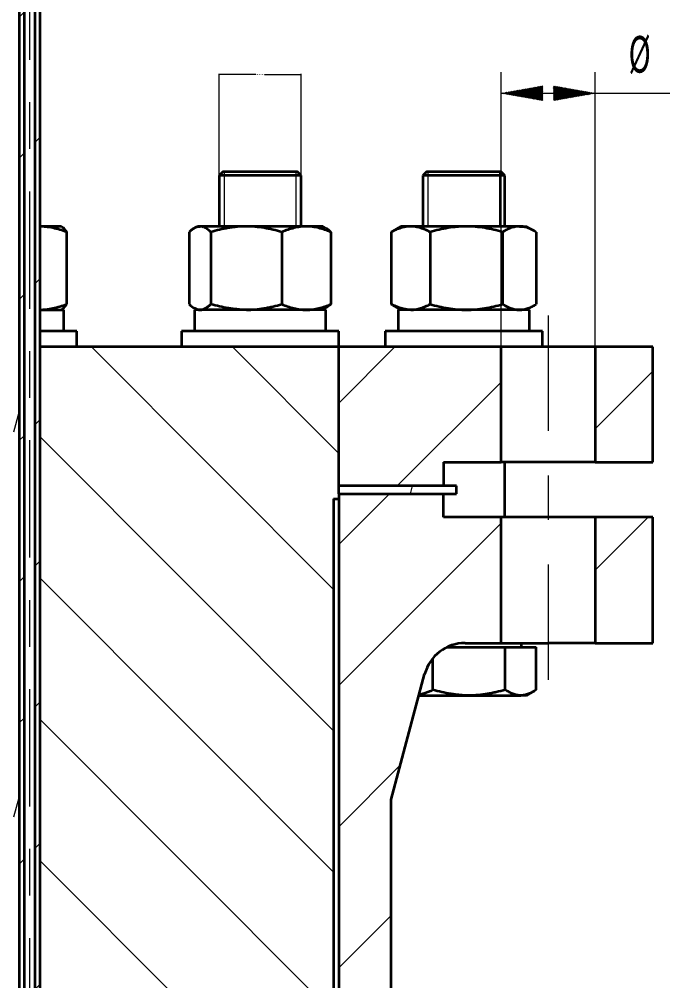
# Model space of a CAD drawing. Header units: millimetres. Extents: x 0 to 1675, y 0 to 1451.
# Drawn here: x 509.6 to 632.5, y 541.2 to 724.7 of the extents above; entities that cross this region are included whole.
import ezdxf

# ---------------------------------------------------------------- set-up
doc = ezdxf.new("R2010")
doc.units = ezdxf.units.MM
doc.linetypes.add('CENTER', pattern=[47.5, 22, -8.5, 8.5, -8.5])
for name, color, linetype, lineweight in [('171', 7, 'Continuous', 18), ('173', 7, 'Continuous', 18), ('尺寸线层', 3, 'Continuous', 18)]:
    doc.layers.add(name, color=color, linetype=linetype, lineweight=lineweight)
doc.styles.add('宋体', font='')
doc.styles.get('宋体').set_extended_font_data('宋体')
doc.dimstyles.get("Standard").update_dxf_attribs({"dimtxt": 0.18, "dimasz": 0.18, "dimexe": 0.18, "dimexo": 0.0625, "dimgap": 0.09, "dimtad": 0, "dimtih": 1, "dimtoh": 1, "dimdec": 4, "dimzin": 0, "dimdsep": 46, "dimtxsty": 'Standard', "dimcen": 0.09, "dimdle": 0.36, "dimadec": 0, "dimazin": 0, "dimtfac": 1, "dimtdec": 4, "dimtofl": 0, "dimtmove": 0, "dimatfit": 3, "dimfxl": 1, "dimtolj": 1, "dimarcsym": 0})
pattern_1 = [(74.9848, (0, 0), (-18.39958, 4.9354), [])]
pattern_2 = [(45, (0, 0), (-13.4704, 13.4704), [])]

# ---------------------------------------------------------------- blocks, each defined once
blk = doc.blocks.new('*X33')
at = {"layer": '尺寸线层', "linetype": 'Continuous'}
for points in [[(547.74, 714.12), (547.92, 714.15), (547.92, 714.09)], [(563.42, 714.12), (563.24, 714.15), (563.24, 714.09)]]:
    blk.add_hatch(color=0, dxfattribs=at).paths.add_polyline_path(points, flags=0)
at = {"layer": '尺寸线层', "color": 0, "linetype": 'Continuous'}
for p, q in [((547.74, 694.93), (547.74, 714.3)), ((554.77, 714.12), (547.74, 714.12)), ((556.39, 714.12), (563.42, 714.12)), ((563.42, 694.93), (563.42, 714.3))]:
    blk.add_line(p, q, dxfattribs=at)
at = {"layer": '尺寸线层', "color": 0, "insert": (555.58, 714.12), "char_height": 0.18, "width": 3.053, "attachment_point": 5}
blk.add_mtext('%%C直径15.6820', dxfattribs=at)

msp = doc.modelspace()

# ---------------------------------------------------------------- hatches: boundary and pattern name
at = {"layer": '171', "linetype": 'Continuous', "lineweight": 18}
h = msp.add_hatch(dxfattribs=at)
h.set_pattern_fill('ANSI31', color=4, style=0, pattern_type=0)
h.set_pattern_definition(pattern_2)
edge = h.paths.add_edge_path(flags=0)
edge.add_line((493.58234, 741.6505), (507.58234, 741.6505))
edge.add_arc((507.58234, 738.6505), 3, 0, 90, ccw=False)
edge.add_line((510.58234, 738.6505), (510.58234, 430.1505))
edge.add_arc((515.58234, 430.1505), 5, 180, 270)
edge.add_line((515.58234, 425.1505), (559.58234, 425.1505))
edge.add_line((559.58234, 425.1505), (559.58234, 424.1505))
edge.add_line((559.58234, 424.1505), (515.58234, 424.1505))
edge.add_arc((515.58234, 430.1505), 6, 180, 270, ccw=False)
edge.add_line((509.58234, 430.1505), (509.58234, 738.6505))
edge.add_arc((507.58234, 738.6505), 2, 360, 450)
edge.add_line((507.58234, 740.6505), (493.58234, 740.6505))
edge.add_line((493.58234, 740.6505), (493.58234, 741.6505))
edge = h.paths.add_edge_path(flags=0)
edge.add_line((493.58234, 744.6505), (507.58234, 744.6505))
edge.add_arc((507.58234, 738.6505), 6, 0, 90, ccw=False)
edge.add_line((513.58234, 738.6505), (513.58234, 430.1505))
edge.add_arc((515.58234, 430.1505), 2, 180, 270)
edge.add_line((515.58234, 428.1505), (559.58234, 428.1505))
edge.add_line((559.58234, 428.1505), (559.58234, 427.1505))
edge.add_line((559.58234, 427.1505), (515.58234, 427.1505))
edge.add_arc((515.58234, 430.1505), 3, 180, 270, ccw=False)
edge.add_line((512.58234, 430.1505), (512.58234, 738.6505))
edge.add_arc((507.58234, 738.6505), 5, 360, 450)
edge.add_line((507.58234, 743.6505), (493.58234, 743.6505))
edge.add_line((493.58234, 743.6505), (493.58234, 744.6505))
h = msp.add_hatch(dxfattribs=at)
h.set_pattern_fill('ANSI31', color=4, style=0, pattern_type=0)
h.set_pattern_definition(pattern_1)
edge = h.paths.add_edge_path(flags=0)
edge.add_arc((503.58234, 708.6505), 6, 0, 90, ccw=False)
edge.add_line((509.58234, 708.6505), (509.58234, 405.1505))
edge.add_arc((511.58234, 405.1505), 2, 180, 270)
edge.add_line((511.58234, 403.1505), (559.58234, 403.1505))
edge.add_line((559.58234, 403.1505), (559.58234, 402.1505))
edge.add_line((559.58234, 402.1505), (511.58234, 402.1505))
edge.add_arc((511.58234, 405.1505), 3, 180, 270, ccw=False)
edge.add_line((508.58234, 405.1505), (508.58234, 708.6505))
edge.add_arc((503.58234, 708.6505), 5, 360, 450)
edge.add_line((503.58234, 713.6505), (493.58234, 713.6505))
edge.add_line((493.58234, 713.6505), (493.58234, 714.6505))
edge.add_line((493.58234, 714.6505), (503.58234, 714.6505))
edge = h.paths.add_edge_path(flags=0)
edge.add_arc((503.58234, 708.6505), 3, 0, 90, ccw=False)
edge.add_line((506.58234, 708.6505), (506.58234, 405.1505))
edge.add_arc((511.58234, 405.1505), 5, 180, 270)
edge.add_line((511.58234, 400.1505), (559.58234, 400.1505))
edge.add_line((559.58234, 400.1505), (559.58234, 399.1505))
edge.add_line((559.58234, 399.1505), (511.58234, 399.1505))
edge.add_arc((511.58234, 405.1505), 6, 180, 270, ccw=False)
edge.add_line((505.58234, 405.1505), (505.58234, 708.6505))
edge.add_arc((503.58234, 708.6505), 2, 360, 450)
edge.add_line((503.58234, 710.6505), (493.58234, 710.6505))
edge.add_line((493.58234, 710.6505), (493.58234, 711.6505))
edge.add_line((493.58234, 711.6505), (503.58234, 711.6505))
h = msp.add_hatch(dxfattribs=at)
h.set_pattern_fill('ANSI31', color=4, style=0, pattern_type=0)
h.set_pattern_definition(pattern_2)
h.paths.add_polyline_path([(630.58234, 662.1505), (619.58234, 662.1505), (619.58234, 640.1505), (630.58234, 640.1505)], flags=0)
h.paths.add_polyline_path([(490.58234, 635.6505), (490.58234, 662.1505), (459.58234, 662.1505), (459.58234, 640.1505), (470.58234, 640.1505), (470.58234, 635.6505)], flags=0)
h.paths.add_polyline_path([(430.58234, 640.1505), (441.58234, 640.1505), (441.58234, 662.1505), (430.58234, 662.1505)], flags=0)
h.paths.add_polyline_path([(570.58234, 635.6505), (590.58234, 635.6505), (590.58234, 640.1505), (601.58234, 640.1505), (601.58234, 662.1505), (570.58234, 662.1505)], flags=0)
h = msp.add_hatch(dxfattribs=at)
h.set_pattern_fill('ANSI31', color=4, style=0, pattern_type=0)
h.set_pattern_definition([(134.9544, (0, 0), (-13.4811, -13.45965), [])])
h.paths.add_polyline_path([(570.58234, 633.1505), (570.58234, 662.1505), (513.58234, 662.1505), (513.58234, 451.6505), (521.58234, 451.6505), (521.58234, 428.1505), (531.58234, 428.1505), (531.58234, 451.6505), (569.58234, 451.6505), (569.58234, 633.1505)], flags=0)
h.paths.add_polyline_path([(491.58234, 633.1505), (490.58234, 633.1505), (490.58234, 662.1505), (505.58234, 662.1505), (505.58234, 399.1505), (521.58234, 399.1505), (531.58234, 399.1505), (531.58234, 393.1505), (499.58234, 393.1505), (499.58234, 451.6505), (491.58234, 451.6505)], flags=0)
h.paths.add_polyline_path([(531.58234, 403.1505), (531.58234, 424.1505), (521.58234, 424.1505), (521.58234, 403.1505)], flags=0)
h = msp.add_hatch(dxfattribs=at)
h.set_pattern_fill('ANSI31', color=4, style=0, pattern_type=0)
h.set_pattern_definition(pattern_1)
h.paths.add_polyline_path([(593.08234, 635.6505), (570.58234, 635.6505), (570.58234, 634.1505), (593.08234, 634.1505)], flags=0)
h.paths.add_polyline_path([(490.58234, 635.6505), (468.08234, 635.6505), (468.08234, 634.1505), (490.58234, 634.1505)], flags=0)
h = msp.add_hatch(dxfattribs=at)
h.set_pattern_fill('ANSI31', color=4, style=0, pattern_type=0)
h.set_pattern_definition([(45, (0, 0), (-13.4704, 13.4704), [])])
edge = h.paths.add_edge_path(flags=0)
edge.add_spline(control_points=[(615.47426, 451.1505), (617.49036, 453.63823), (623.67825, 462.88364), (612.67834, 468.66799), (618.08234, 473.6505)], knot_values=[0, 0, 0, 0, 11.810554348, 25.249072563, 25.249072563, 25.249072563, 25.249072563], weights=[1, 1, 1, 1, 1], degree=3, periodic=0)
edge.add_line((618.08234, 473.6505), (580.58234, 473.6505))
edge.add_line((580.58234, 473.6505), (580.58234, 575.79409))
edge.add_line((580.58234, 575.79409), (586.99355, 599.72105))
edge.add_arc((594.72096, 597.6505), 8, 90, 165, ccw=False)
edge.add_line((594.72096, 605.6505), (601.58234, 605.6505))
edge.add_line((601.58234, 605.6505), (601.58234, 629.6505))
edge.add_line((601.58234, 629.6505), (590.58234, 629.6505))
edge.add_line((590.58234, 629.6505), (590.58234, 634.1505))
edge.add_line((590.58234, 634.1505), (570.58234, 634.1505))
edge.add_line((570.58234, 634.1505), (570.58234, 451.1505))
edge.add_line((570.58234, 451.1505), (615.47426, 451.1505))
h.paths.add_polyline_path([(441.58234, 605.6505), (441.58234, 629.6505), (430.58234, 629.6505), (430.58234, 605.6505)], flags=0)
edge = h.paths.add_edge_path(flags=0)
edge.add_line((490.58234, 451.1505), (490.58234, 634.1505))
edge.add_line((490.58234, 634.1505), (470.58234, 634.1505))
edge.add_line((470.58234, 634.1505), (470.58234, 629.6505))
edge.add_line((470.58234, 629.6505), (459.58234, 629.6505))
edge.add_line((459.58234, 629.6505), (459.58234, 605.6505))
edge.add_line((459.58234, 605.6505), (466.44372, 605.6505))
edge.add_arc((466.44372, 597.6505), 8, 15, 90, ccw=False)
edge.add_line((474.17113, 599.72105), (480.58234, 575.79409))
edge.add_line((480.58234, 575.79409), (480.58234, 473.6505))
edge.add_line((480.58234, 473.6505), (438.98954, 473.6505))
edge.add_spline(control_points=[(438.98954, 473.6505), (427.67729, 465.49415), (448.0661, 457.52493), (435.46767, 451.1505)], knot_values=[0, 0, 0, 0, 26.621989547, 26.621989547, 26.621989547, 26.621989547], weights=[1, 1, 1, 1], degree=3, periodic=0)
edge.add_line((435.46767, 451.1505), (490.58234, 451.1505))
h.paths.add_polyline_path([(630.58234, 605.6505), (630.58234, 629.6505), (619.58234, 629.6505), (619.58234, 605.6505)], flags=0)
at = {"layer": '173', "linetype": 'Continuous', "lineweight": 18}
h = msp.add_hatch(dxfattribs=at)
h.set_pattern_fill('ANSI31', color=3, style=0, pattern_type=0)
h.set_pattern_definition([(45, (0, 0), (-0.089802561, 0.089802561), [])])
h.paths.add_polyline_path([(601.58234, 710.56519), (609.58233, 711.9758), (609.58235, 709.15457)], flags=0)
h = msp.add_hatch(dxfattribs=at)
h.set_pattern_fill('ANSI31', color=3, style=0, pattern_type=0)
h.set_pattern_definition([(45, (0, 0), (-0.089802561, 0.089802561), [])])
h.paths.add_polyline_path([(619.58234, 710.56519), (611.58235, 709.15457), (611.58233, 711.9758)], flags=0)

# ---------------------------------------------------------------- linework, layer by layer
at = {"layer": '171', "color": 7, "linetype": 'Continuous', "lineweight": 35}
for p, q in [((509.58234, 738.65049), (509.58234, 430.15049)), ((510.58234, 430.15049), (510.58234, 738.65049)), ((512.58234, 738.65049), (512.58234, 430.15049)), ((513.58234, 430.15049), (513.58234, 738.65049)), ((548.52544, 695.65049), (547.74134, 694.8664)), ((548.52544, 695.65049), (562.63924, 695.65049)), ((563.42334, 694.8664), (562.63924, 695.65049)), ((587.41631, 695.65049), (586.63221, 694.8664)), ((587.41631, 695.65049), (601.53011, 695.65049)), ((602.31421, 694.8664), (601.53011, 695.65049)), ((563.42334, 694.8664), (547.74134, 694.8664)), ((547.74134, 694.8664), (547.74134, 685.15049)), ((563.42334, 685.15049), (563.42334, 694.8664)), ((602.31421, 694.8664), (586.63221, 694.8664)), ((586.63221, 694.8664), (586.63221, 685.15049)), ((602.31421, 685.15049), (602.31421, 694.8664)), ((517.58234, 685.15049), (513.58237, 685.15049)), ((517.77905, 685.03692), (517.58234, 685.15049)), ((543.58234, 685.15049), (543.0116, 684.82098)), ((543.58234, 685.15049), (544.12682, 685.15049)), ((552.94948, 685.15049), (544.12682, 685.15049)), ((564.40499, 685.15049), (552.94948, 685.15049)), ((567.58234, 685.15049), (564.40499, 685.15049)), ((568.15308, 684.82098), (567.58234, 685.15049)), ((582.47321, 685.15049), (580.91819, 684.2527)), ((584.33297, 685.15049), (582.47321, 685.15049)), ((594.96021, 685.15049), (584.33297, 685.15049)), ((605.10046, 685.15049), (594.96021, 685.15049)), ((605.10046, 685.15049), (606.47321, 685.15049)), ((608.02823, 684.2527), (606.47321, 685.15049)), ((518.62232, 684.0787), (518.62232, 670.32229)), ((542.06356, 684.0787), (542.06356, 670.32229)), ((546.19009, 684.0787), (546.19009, 670.32229)), ((559.70887, 684.0787), (559.70887, 670.32229)), ((569.10112, 684.0787), (569.10112, 670.32229)), ((580.62822, 684.0787), (580.62822, 670.32229)), ((588.03772, 684.0787), (588.03772, 670.32229)), ((601.88271, 684.0787), (601.88271, 670.32229)), ((608.3182, 684.0787), (608.3182, 670.32229)), ((580.91864, 670.14803), (582.47321, 669.2505)), ((606.47321, 669.2505), (608.02779, 670.14803)), ((513.58175, 669.2505), (518.13234, 669.2505)), ((517.58234, 669.2505), (517.77908, 669.36409)), ((518.13234, 665.15049), (518.13234, 669.2505)), ((543.00926, 669.58136), (543.58234, 669.2505)), ((568.13234, 669.2505), (543.03234, 669.2505)), ((543.03234, 669.2505), (543.03234, 665.15049)), ((567.58234, 669.2505), (568.15542, 669.58136)), ((568.13234, 665.15049), (568.13234, 669.2505)), ((607.02321, 669.2505), (581.92321, 669.2505)), ((581.92321, 669.2505), (581.92321, 665.15049)), ((607.02321, 665.15049), (607.02321, 669.2505)), ((520.58234, 665.15049), (513.58145, 665.15049)), ((520.58234, 662.15049), (520.58234, 665.15049)), ((566.14092, 665.15049), (540.58234, 665.15049)), ((540.58234, 665.15049), (540.58234, 662.15049)), ((570.58234, 665.15049), (566.14092, 665.15049)), ((570.58234, 662.15049), (570.58234, 665.15049)), ((594.40545, 665.15049), (579.47321, 665.15049)), ((579.47321, 665.15049), (579.47321, 662.15049)), ((609.47321, 665.15049), (594.40545, 665.15049)), ((609.47321, 662.15049), (609.47321, 665.15049)), ((570.58234, 662.15049), (513.58234, 662.15049)), ((601.58234, 662.15049), (570.58234, 662.15049)), ((570.58234, 634.15049), (570.58234, 662.15049)), ((619.58234, 662.15049), (601.58234, 662.15049)), ((601.58234, 640.15049), (601.58234, 662.15049)), ((619.58234, 662.15049), (619.58234, 640.15049)), ((630.58234, 662.15049), (619.58234, 662.15049)), ((630.58234, 640.15049), (630.58234, 662.15049)), ((590.58234, 640.15049), (601.58234, 640.15049)), ((590.58234, 640.15049), (590.58234, 635.65049)), ((619.58234, 640.15049), (601.58234, 640.15049)), ((602.31421, 629.65063), (602.31421, 640.15162)), ((619.58234, 640.15049), (630.58234, 640.15049)), ((593.08234, 635.65049), (570.58234, 635.65049)), ((593.08234, 634.15049), (593.08234, 635.65049)), ((569.58234, 633.15049), (570.58234, 633.15049)), ((569.58234, 633.15049), (569.58234, 451.65049)), ((570.58234, 634.15049), (593.08234, 634.15049)), ((570.58234, 634.15049), (570.58234, 451.15049)), ((590.58234, 629.65049), (590.58234, 634.15049)), ((601.58234, 629.65049), (590.58234, 629.65049)), ((610.58234, 629.65049), (601.58234, 629.65049)), ((601.58234, 605.65049), (601.58234, 629.65049)), ((619.58234, 629.65049), (610.58234, 629.65049)), ((630.58234, 629.65049), (619.58234, 629.65049)), ((619.58234, 629.65049), (619.58234, 605.65049)), ((630.58234, 605.65049), (630.58234, 629.65049)), ((594.72096, 605.65049), (601.58234, 605.65049)), ((601.58234, 605.65049), (610.58234, 605.65049)), ((605.47321, 604.8505), (605.47321, 605.65049)), ((619.58234, 605.65049), (610.58234, 605.65049)), ((619.58234, 605.65049), (630.58234, 605.65049)), ((591.23399, 604.8505), (602.3844, 604.8505)), ((602.3844, 604.8505), (608.2807, 604.8505)), ((602.3844, 596.72229), (602.3844, 604.8505)), ((608.2807, 596.72229), (608.2807, 604.8505)), ((588.57691, 596.72229), (588.57691, 602.77399)), ((580.58234, 575.79409), (586.99355, 599.72105)), ((606.47321, 595.65049), (607.73751, 596.38044)), ((585.90296, 595.65049), (595.48065, 595.65049)), ((595.48065, 595.65049), (605.33255, 595.65049)), ((606.47321, 595.65049), (605.33255, 595.65049)), ((580.58234, 473.65049), (580.58234, 575.79409))]:
    msp.add_line(p, q, dxfattribs=at)
at = {"layer": '171', "color": 1, "linetype": 'CENTER', "lineweight": 18}
for p, q in [((511.58234, 431.95049), (511.58234, 736.8505)), ((511.58234, 432.3505), (511.58234, 736.8505)), ((610.58234, 668.15049), (610.58234, 592.15049))]:
    msp.add_line(p, q, dxfattribs=at)
at = {"layer": '171', "color": 30, "linetype": 'Continuous', "lineweight": 13}
for p, q in [((548.74134, 695.65049), (548.74134, 685.15003)), ((562.42334, 695.65049), (562.42334, 685.15003)), ((587.63221, 695.65049), (587.63221, 685.15003)), ((601.31421, 695.65049), (601.31421, 685.15003))]:
    msp.add_line(p, q, dxfattribs=at)
at = {"layer": '171', "color": 7, "linetype": 'Continuous', "lineweight": 35}
msp.add_arc((594.72096, 597.65049), 8, 90, 165, dxfattribs=at)
for points, knots in [([(518.62232, 684.0787), (517.75709, 684.40587), (516.88554, 684.67541), (515.56455, 684.95511), (515.12194, 685.02753), (514.31374, 685.11622), (513.94902, 685.14037), (513.58248, 685.14792)], [0, 0, 0, 0, 2.713613377, 2.713613377, 4.070420066, 4.070420066, 5.17672632, 5.17672632, 5.17672632, 5.17672632]), ([(517.77644, 685.03843), (517.77866, 685.03715), (517.80696, 685.02067), (517.88723, 684.96897), (517.96469, 684.9062), (518.11887, 684.76532), (518.22067, 684.65097), (518.42264, 684.38849), (518.52281, 684.24039), (518.62232, 684.0787)], [0, 0, 0, 0, 0.009869844, 0.126328179, 0.359244848, 0.359244848, 0.825078187, 0.825078187, 1.290911526, 1.290911526, 1.290911526, 1.290911526]), ([(544.12682, 685.1505), (544.08305, 685.1505), (544.03921, 685.14894), (543.97334, 685.14424), (543.95138, 685.14228), (543.90751, 685.13759), (543.79794, 685.12393), (543.68885, 685.10065), (543.42789, 685.02713), (543.25508, 684.95452), (542.91151, 684.76782), (542.74075, 684.65377), (542.40095, 684.39079), (542.2319, 684.24188), (542.06356, 684.0787)], [0, 0, 0, 0, 0.148940966, 0.148940966, 0.22341145, 0.22341145, 0.297881933, 0.595763866, 0.595763866, 1.191527732, 1.191527732, 1.787291597, 1.787291597, 2.383055463, 2.383055463, 2.383055463, 2.383055463]), ([(546.19009, 684.0787), (545.85256, 684.40587), (545.51258, 684.67541), (544.99726, 684.95511), (544.8246, 685.02753), (544.47726, 685.12524), (544.30258, 685.1505), (544.12682, 685.1505)], [0, 0, 0, 0, 1.190969495, 1.190969495, 1.786454243, 1.786454243, 2.381938991, 2.381938991, 2.381938991, 2.381938991]), ([(552.94948, 685.1505), (552.37802, 685.1505), (551.80474, 685.1256), (551.15777, 685.06996), (551.08582, 685.06339), (550.94215, 685.04953), (550.72695, 685.02763), (550.22683, 684.96897), (549.80146, 684.9062), (548.95478, 684.76532), (548.39575, 684.65097), (547.28665, 684.38849), (546.73657, 684.24039), (546.19009, 684.0787)], [0, 0, 0, 0, 1.716955375, 1.716955375, 1.931574797, 1.931574797, 2.146194219, 2.575433062, 3.43391075, 3.43391075, 5.150866124, 5.150866124, 6.867821499, 6.867821499, 6.867821499, 6.867821499]), ([(559.70887, 684.0787), (559.15919, 684.24134), (558.60446, 684.39066), (557.90307, 684.55625), (557.76259, 684.58827), (557.48157, 684.64991), (557.05977, 684.73884), (556.63716, 684.8167), (555.79078, 684.9566), (555.22497, 685.02868), (554.08987, 685.12564), (553.52059, 685.1505), (552.94948, 685.1505)], [0, 0, 0, 0, 1.716948789, 1.716948789, 2.146185986, 2.146185986, 2.575423183, 3.433897577, 3.433897577, 5.150846366, 5.150846366, 6.867795155, 6.867795155, 6.867795155, 6.867795155]), ([(564.40499, 685.1505), (564.30536, 685.1505), (564.20557, 685.14894), (564.05566, 685.14424), (564.00567, 685.14228), (563.90583, 685.13759), (563.65644, 685.12393), (563.40813, 685.10065), (562.81417, 685.02713), (562.42085, 684.95452), (561.63887, 684.76782), (561.2502, 684.65377), (560.47677, 684.39079), (560.09202, 684.24188), (559.70887, 684.0787)], [0, 0, 0, 0, 0.303131894, 0.303131894, 0.454697841, 0.454697841, 0.606263789, 1.212527577, 1.212527577, 2.425055154, 2.425055154, 3.637582731, 3.637582731, 4.850110308, 4.850110308, 4.850110308, 4.850110308]), ([(569.10112, 684.0787), (568.33289, 684.40587), (567.55906, 684.67541), (566.38617, 684.95511), (565.99318, 685.02753), (565.20261, 685.12524), (564.80503, 685.1505), (564.40499, 685.1505)], [0, 0, 0, 0, 2.424699068, 2.424699068, 3.637048602, 3.637048602, 4.849398137, 4.849398137, 4.849398137, 4.849398137]), ([(568.15273, 684.82118), (568.30047, 684.73588), (568.44747, 684.63555), (568.76373, 684.39079), (568.93278, 684.24188), (569.10112, 684.0787)], [0, 0, 0, 0, 0.558699551, 0.558699551, 1.207266104, 1.207266104, 1.207266104, 1.207266104]), ([(584.33297, 685.1505), (584.01976, 685.1505), (583.70555, 685.1256), (583.35095, 685.06996), (583.31152, 685.06339), (583.23278, 685.04953), (583.11483, 685.02763), (582.84071, 684.96897), (582.60757, 684.9062), (582.14352, 684.76532), (581.83712, 684.65097), (581.22924, 684.38849), (580.92774, 684.24039), (580.62822, 684.0787)], [0, 0, 0, 0, 0.974238639, 0.974238639, 1.096018469, 1.096018469, 1.217798299, 1.461357959, 1.948477279, 1.948477279, 2.922715918, 2.922715918, 3.896954558, 3.896954558, 3.896954558, 3.896954558]), ([(588.03772, 684.0787), (587.73644, 684.24134), (587.4324, 684.39066), (587.04798, 684.55625), (586.97099, 684.58827), (586.81696, 684.64991), (586.58578, 684.73884), (586.35415, 684.8167), (585.89026, 684.9566), (585.58014, 685.02868), (584.95801, 685.12564), (584.64599, 685.1505), (584.33297, 685.1505)], [0, 0, 0, 0, 0.974225069, 0.974225069, 1.217781336, 1.217781336, 1.461337603, 1.948450138, 1.948450138, 2.922675206, 2.922675206, 3.896900275, 3.896900275, 3.896900275, 3.896900275]), ([(594.96021, 685.1505), (594.81334, 685.1505), (594.66625, 685.14894), (594.44526, 685.14424), (594.37157, 685.14228), (594.2244, 685.13759), (593.85678, 685.12393), (593.49075, 685.10065), (592.61521, 685.02713), (592.03542, 684.95452), (590.8827, 684.76782), (590.30977, 684.65377), (589.16968, 684.39079), (588.60252, 684.24188), (588.03772, 684.0787)], [0, 0, 0, 0, 0.439278387, 0.439278387, 0.658917581, 0.658917581, 0.878556774, 1.757113548, 1.757113548, 3.514227096, 3.514227096, 5.271340645, 5.271340645, 7.028454193, 7.028454193, 7.028454193, 7.028454193]), ([(601.88271, 684.0787), (600.75028, 684.40587), (599.60958, 684.67541), (597.88064, 684.95511), (597.30134, 685.02753), (596.13598, 685.12524), (595.54991, 685.1505), (594.96021, 685.1505)], [0, 0, 0, 0, 3.513969461, 3.513969461, 5.270954191, 5.270954191, 7.027938922, 7.027938922, 7.027938922, 7.027938922]), ([(605.10046, 685.1505), (605.03219, 685.1505), (604.96381, 685.14894), (604.86109, 685.14424), (604.82684, 685.14228), (604.75843, 685.13759), (604.58755, 685.12393), (604.41741, 685.10065), (604.01044, 685.02713), (603.74094, 684.95452), (603.20513, 684.76782), (602.93882, 684.65377), (602.40887, 684.39079), (602.14524, 684.24188), (601.88271, 684.0787)], [0, 0, 0, 0, 0.214771392, 0.214771392, 0.322157087, 0.322157087, 0.429542783, 0.859085566, 0.859085566, 1.718171132, 1.718171132, 2.577256699, 2.577256699, 3.436342265, 3.436342265, 3.436342265, 3.436342265]), ([(608.3182, 684.0787), (607.79182, 684.40587), (607.2616, 684.67541), (606.45794, 684.95511), (606.18867, 685.02753), (605.64698, 685.12524), (605.37456, 685.1505), (605.10046, 685.1505)], [0, 0, 0, 0, 1.717710212, 1.717710212, 2.576565318, 2.576565318, 3.435420425, 3.435420425, 3.435420425, 3.435420425]), ([(513.58236, 669.25306), (513.61169, 669.25366), (513.64103, 669.25437), (513.72666, 669.25675), (513.78296, 669.25871), (513.89541, 669.2634), (514.17628, 669.27706), (514.45595, 669.30034), (515.1249, 669.37387), (515.56789, 669.44647), (516.44862, 669.63317), (516.88636, 669.74722), (517.75745, 670.0102), (518.19078, 670.15911), (518.62232, 670.32229)], [0, 0, 0, 0, 0.088462986, 0.088462986, 0.25809479, 0.25809479, 0.427726594, 1.10625381, 1.10625381, 2.463308243, 2.463308243, 3.820362675, 3.820362675, 5.177417108, 5.177417108, 5.177417108, 5.177417108]), ([(517.77644, 669.36256), (517.77866, 669.36384), (517.80696, 669.38032), (517.88723, 669.43202), (517.96469, 669.49479), (518.11887, 669.63567), (518.22067, 669.75003), (518.42264, 670.0125), (518.52281, 670.1606), (518.62232, 670.32229)], [0, 0, 0, 0, 0.009869844, 0.126328179, 0.359244848, 0.359244848, 0.825078187, 0.825078187, 1.290911526, 1.290911526, 1.290911526, 1.290911526]), ([(542.06356, 670.32229), (542.40108, 669.99512), (542.74107, 669.72558), (543.25639, 669.44588), (543.42905, 669.37346), (543.77639, 669.27575), (543.95106, 669.2505), (544.12682, 669.2505)], [0, 0, 0, 0, 1.190969495, 1.190969495, 1.786454243, 1.786454243, 2.381938991, 2.381938991, 2.381938991, 2.381938991]), ([(544.12682, 669.2505), (544.1706, 669.2505), (544.21444, 669.25206), (544.28031, 669.25675), (544.30227, 669.25871), (544.34614, 669.2634), (544.45571, 669.27706), (544.5648, 669.30034), (544.82576, 669.37387), (544.99856, 669.44647), (545.34213, 669.63317), (545.5129, 669.74722), (545.8527, 670.0102), (546.02175, 670.15911), (546.19009, 670.32229)], [0, 0, 0, 0, 0.148940966, 0.148940966, 0.22341145, 0.22341145, 0.297881933, 0.595763866, 0.595763866, 1.191527732, 1.191527732, 1.787291597, 1.787291597, 2.383055463, 2.383055463, 2.383055463, 2.383055463]), ([(552.94948, 669.2505), (552.37802, 669.2505), (551.80474, 669.27539), (551.15777, 669.33103), (551.08582, 669.3376), (550.94215, 669.35147), (550.72695, 669.37336), (550.22683, 669.43202), (549.80146, 669.49479), (548.95478, 669.63567), (548.39575, 669.75003), (547.28665, 670.0125), (546.73657, 670.1606), (546.19009, 670.32229)], [0, 0, 0, 0, 1.716955375, 1.716955375, 1.931574797, 1.931574797, 2.146194219, 2.575433062, 3.43391075, 3.43391075, 5.150866124, 5.150866124, 6.867821499, 6.867821499, 6.867821499, 6.867821499]), ([(552.94948, 669.2505), (553.52059, 669.2505), (554.08987, 669.27535), (555.22497, 669.37231), (555.79078, 669.44439), (556.63716, 669.58429), (557.05977, 669.66216), (557.48157, 669.75108), (557.76259, 669.81273), (557.90307, 669.84474), (558.60446, 670.01033), (559.15919, 670.15965), (559.70887, 670.32229)], [0, 0, 0, 0, 1.716948789, 1.716948789, 3.433897577, 3.433897577, 4.292371972, 4.721609169, 4.721609169, 5.150846366, 5.150846366, 6.867795155, 6.867795155, 6.867795155, 6.867795155]), ([(559.70887, 670.32229), (560.47709, 669.99512), (561.25093, 669.72558), (562.42381, 669.44588), (562.8168, 669.37346), (563.60737, 669.27575), (564.00495, 669.2505), (564.40499, 669.2505)], [0, 0, 0, 0, 2.424699068, 2.424699068, 3.637048602, 3.637048602, 4.849398137, 4.849398137, 4.849398137, 4.849398137]), ([(564.40499, 669.2505), (564.50463, 669.2505), (564.60442, 669.25206), (564.75433, 669.25675), (564.80432, 669.25871), (564.90416, 669.2634), (565.15355, 669.27706), (565.40185, 669.30034), (565.99581, 669.37387), (566.38913, 669.44647), (567.17112, 669.63317), (567.55979, 669.74722), (568.33321, 670.0102), (568.71797, 670.15911), (569.10112, 670.32229)], [0, 0, 0, 0, 0.303131894, 0.303131894, 0.454697841, 0.454697841, 0.606263789, 1.212527577, 1.212527577, 2.425055154, 2.425055154, 3.637582731, 3.637582731, 4.850110308, 4.850110308, 4.850110308, 4.850110308]), ([(584.33297, 669.2505), (584.01976, 669.2505), (583.70555, 669.27539), (583.35095, 669.33103), (583.31152, 669.3376), (583.23278, 669.35147), (583.11483, 669.37336), (582.84071, 669.43202), (582.60757, 669.49479), (582.14352, 669.63567), (581.83712, 669.75003), (581.22924, 670.0125), (580.92774, 670.1606), (580.62822, 670.32229)], [0, 0, 0, 0, 0.974238639, 0.974238639, 1.096018469, 1.096018469, 1.217798299, 1.461357959, 1.948477279, 1.948477279, 2.922715918, 2.922715918, 3.896954558, 3.896954558, 3.896954558, 3.896954558]), ([(584.33297, 669.2505), (584.64599, 669.2505), (584.95801, 669.27535), (585.58014, 669.37231), (585.89026, 669.44439), (586.35415, 669.58429), (586.58578, 669.66216), (586.81696, 669.75108), (586.97099, 669.81273), (587.04798, 669.84474), (587.4324, 670.01033), (587.73644, 670.15965), (588.03772, 670.32229)], [0, 0, 0, 0, 0.974225069, 0.974225069, 1.948450138, 1.948450138, 2.435562672, 2.679118939, 2.679118939, 2.922675206, 2.922675206, 3.896900275, 3.896900275, 3.896900275, 3.896900275]), ([(588.03772, 670.32229), (589.17015, 669.99512), (590.31085, 669.72558), (592.03979, 669.44588), (592.61909, 669.37346), (593.78445, 669.27575), (594.37052, 669.2505), (594.96021, 669.2505)], [0, 0, 0, 0, 3.513969461, 3.513969461, 5.270954191, 5.270954191, 7.027938922, 7.027938922, 7.027938922, 7.027938922]), ([(594.96021, 669.2505), (595.10709, 669.2505), (595.25418, 669.25206), (595.47516, 669.25675), (595.54885, 669.25871), (595.69603, 669.2634), (596.06365, 669.27706), (596.42968, 669.30034), (597.30522, 669.37387), (597.88501, 669.44647), (599.03772, 669.63317), (599.61066, 669.74722), (600.75075, 670.0102), (601.31791, 670.15911), (601.88271, 670.32229)], [0, 0, 0, 0, 0.439278387, 0.439278387, 0.658917581, 0.658917581, 0.878556774, 1.757113548, 1.757113548, 3.514227096, 3.514227096, 5.271340645, 5.271340645, 7.028454193, 7.028454193, 7.028454193, 7.028454193]), ([(601.88271, 670.32229), (602.40909, 669.99512), (602.93932, 669.72558), (603.74297, 669.44588), (604.01224, 669.37346), (604.55393, 669.27575), (604.82635, 669.2505), (605.10046, 669.2505)], [0, 0, 0, 0, 1.717710212, 1.717710212, 2.576565318, 2.576565318, 3.435420425, 3.435420425, 3.435420425, 3.435420425]), ([(605.10046, 669.2505), (605.16873, 669.2505), (605.2371, 669.25206), (605.33982, 669.25675), (605.37407, 669.25871), (605.44248, 669.2634), (605.61336, 669.27706), (605.7835, 669.30034), (606.19047, 669.37387), (606.45997, 669.44647), (606.99578, 669.63317), (607.2621, 669.74722), (607.79204, 670.0102), (608.05567, 670.15911), (608.3182, 670.32229)], [0, 0, 0, 0, 0.214771392, 0.214771392, 0.322157087, 0.322157087, 0.429542783, 0.859085566, 0.859085566, 1.718171132, 1.718171132, 2.577256699, 2.577256699, 3.436342265, 3.436342265, 3.436342265, 3.436342265]), ([(588.57691, 596.72229), (587.92982, 596.39512), (587.27801, 596.12558), (586.39291, 595.87499), (586.16562, 595.82071), (585.93744, 595.77718)], [0, 0, 0, 0, 2.092365878, 2.092365878, 2.811878195, 2.811878195, 2.811878195, 2.811878195]), ([(595.48065, 595.6505), (594.897, 595.6505), (594.31147, 595.67539), (593.65068, 595.73103), (593.57719, 595.7376), (593.43046, 595.75147), (593.21066, 595.77336), (592.69985, 595.83202), (592.2654, 595.89479), (591.40065, 596.03567), (590.82968, 596.15003), (589.69689, 596.4125), (589.13506, 596.5606), (588.57691, 596.72229)], [0, 0, 0, 0, 1.752491721, 1.752491721, 1.971553186, 1.971553186, 2.190614651, 2.628737581, 3.504983441, 3.504983441, 5.257475162, 5.257475162, 7.009966883, 7.009966883, 7.009966883, 7.009966883]), ([(602.3844, 596.72229), (601.82298, 596.55965), (601.2564, 596.41033), (600.54004, 596.24474), (600.39656, 596.21273), (600.10953, 596.15108), (599.67873, 596.06216), (599.24709, 595.98429), (598.38264, 595.84439), (597.80474, 595.77231), (596.6454, 595.67535), (596.06396, 595.6505), (595.48065, 595.6505)], [0, 0, 0, 0, 1.75248529, 1.75248529, 2.190606613, 2.190606613, 2.628727935, 3.504970581, 3.504970581, 5.257455871, 5.257455871, 7.009941161, 7.009941161, 7.009941161, 7.009941161]), ([(605.33255, 595.6505), (605.27, 595.6505), (605.20735, 595.65206), (605.11324, 595.65675), (605.08186, 595.65871), (605.01918, 595.6634), (604.86262, 595.67706), (604.70673, 595.70034), (604.33386, 595.77387), (604.08694, 595.84647), (603.59602, 596.03317), (603.35202, 596.14722), (602.86648, 596.4102), (602.62493, 596.55911), (602.3844, 596.72229)], [0, 0, 0, 0, 0.199032053, 0.199032053, 0.298548079, 0.298548079, 0.398064105, 0.79612821, 0.79612821, 1.592256421, 1.592256421, 2.388384631, 2.388384631, 3.184512841, 3.184512841, 3.184512841, 3.184512841]), ([(608.2807, 596.72229), (607.79842, 596.39512), (607.31262, 596.12558), (606.5763, 595.84588), (606.32959, 595.77346), (605.83328, 595.67575), (605.58369, 595.6505), (605.33255, 595.6505)], [0, 0, 0, 0, 1.591772646, 1.591772646, 2.387658968, 2.387658968, 3.183545291, 3.183545291, 3.183545291, 3.183545291])]:
    msp.add_open_spline(points, degree=3, knots=knots, dxfattribs=at)
for points in [[(580.62822, 684.0787), (580.72595, 684.13944), (580.82381, 684.1982), (580.92181, 684.2548)], [(569.10112, 670.32229), (568.78749, 670.01828), (568.47172, 669.76402), (568.15296, 669.57994)], [(580.92192, 670.14613), (580.82386, 670.20276), (580.72597, 670.26154), (580.62822, 670.32229)]]:
    msp.add_open_spline(points, degree=3, dxfattribs=at)
at = {"layer": '173', "color": 3, "linetype": 'Continuous', "lineweight": 18}
for p, q in [((601.58234, 662.15049), (601.58234, 714.56519)), ((619.58234, 662.15049), (619.58234, 714.56519)), ((601.58234, 710.56519), (655.96796, 710.56519))]:
    msp.add_line(p, q, dxfattribs=at)

# ---------------------------------------------------------------- texts
at = {"layer": '173', "color": 3, "linetype": 'Continuous', "lineweight": 18, "insert": (625.93064, 714.19398), "char_height": 7, "width": 5.5843575, "attachment_point": 7, "line_spacing_factor": 0.654564, "style": '宋体'}
msp.add_mtext('{\\fsimsun|b1|i0|c134|p2;\\W0.6;%%C }', dxfattribs=at)

# ---------------------------------------------------------------- dimensions: what is measured, and where the dimension line sits
at = {"layer": '尺寸线层'}
dim = msp.add_linear_dim(base=(563.42334, 714.12398), p1=(547.74134, 694.8664), p2=(563.42334, 694.8664), dimstyle='Standard', override={"dimpost": '%%C直径<>', "dimsah": 1, "dimtfill": 1, "dimtzin": 8}, dxfattribs=at)
dim.commit()
dim.dimension.update_dxf_attribs({"geometry": '*X33', "text_midpoint": (555.58234, 714.12398)})

doc.saveas('drawing.dxf')
